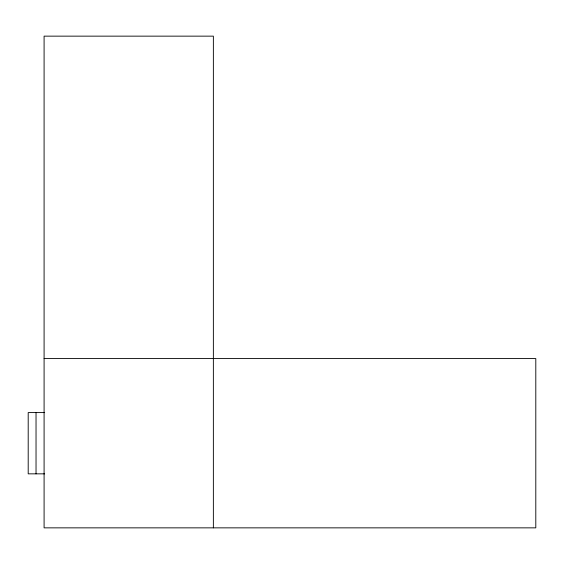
<?xml version="1.0" encoding="UTF-8"?>
<svg xmlns="http://www.w3.org/2000/svg" width="564" height="564" viewBox="0 0 564 564"><rect width="100%" height="100%" fill="white"/><g stroke="black" fill="none" stroke-linecap="round" stroke-linejoin="round"><path stroke-width="0.85" d="M44.091 358.577L535.8 358.577L535.8 527.855L44.091 527.855L44.091 36.145L213.368 36.145L213.368 527.855M44.662 412.587L28.2 412.587L28.2 473.845L44.662 473.845M36.033 412.587L36.033 473.845"/></g></svg>
